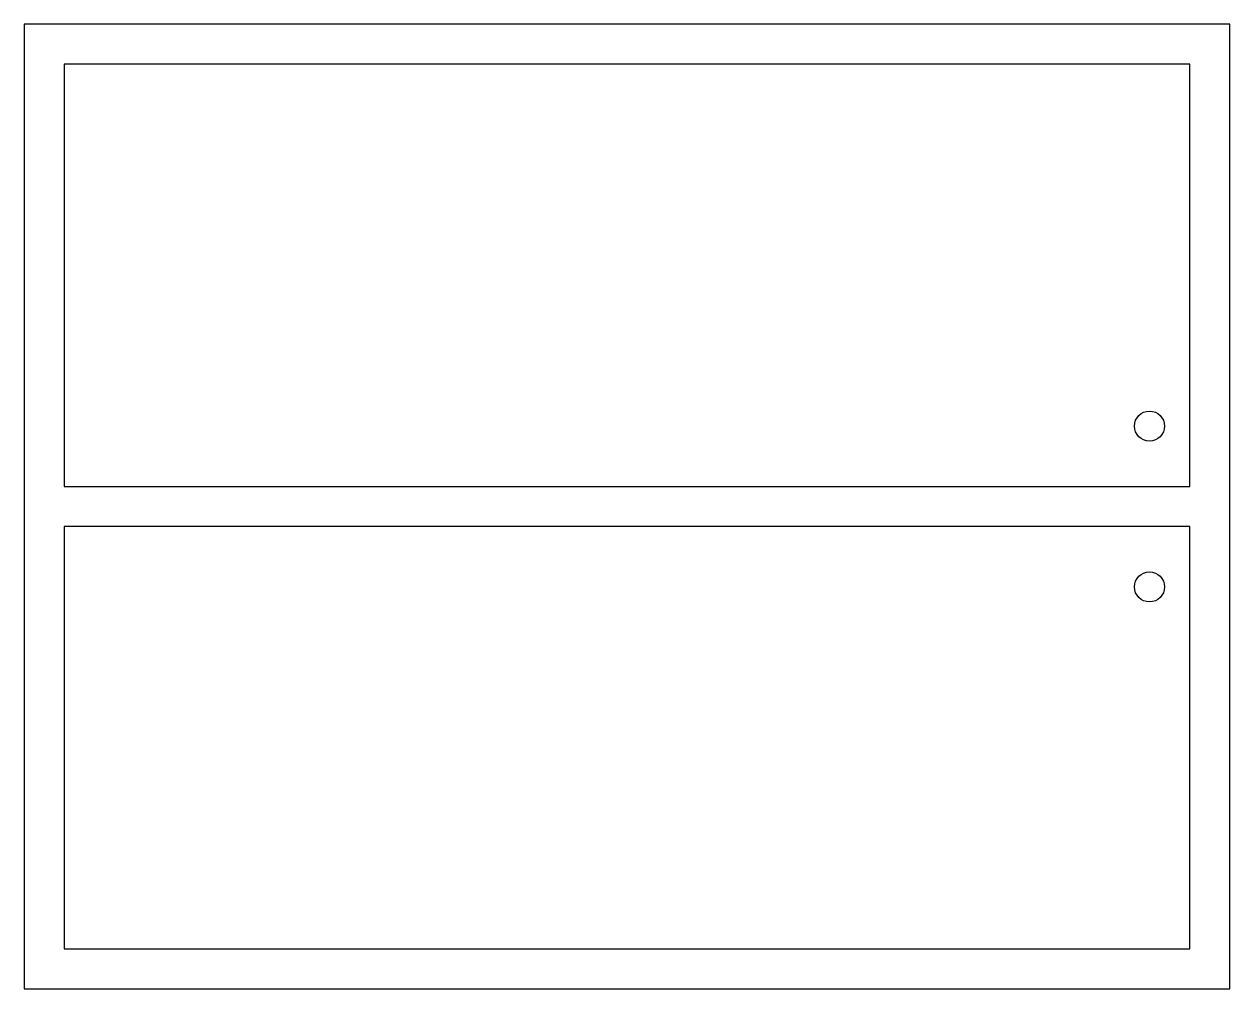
# Model space of a CAD drawing. Header units: metres. Extents: x 0 to 30, y 0 to 24.
import ezdxf

# ---------------------------------------------------------------- set-up
doc = ezdxf.new("R2010")
doc.units = ezdxf.units.M

msp = doc.modelspace()

# ---------------------------------------------------------------- linework, layer by layer
for points in [[(0, 0), (30, 0), (30, 24), (0, 24)], [(1, 12.5), (29, 12.5), (29, 23), (1, 23)], [(1, 1), (29, 1), (29, 11.5), (1, 11.5)]]:
    msp.add_lwpolyline(points, close=True)
for centre in [(28, 14), (28, 10)]:
    msp.add_circle(centre, 0.375)

doc.saveas('drawing.dxf')
